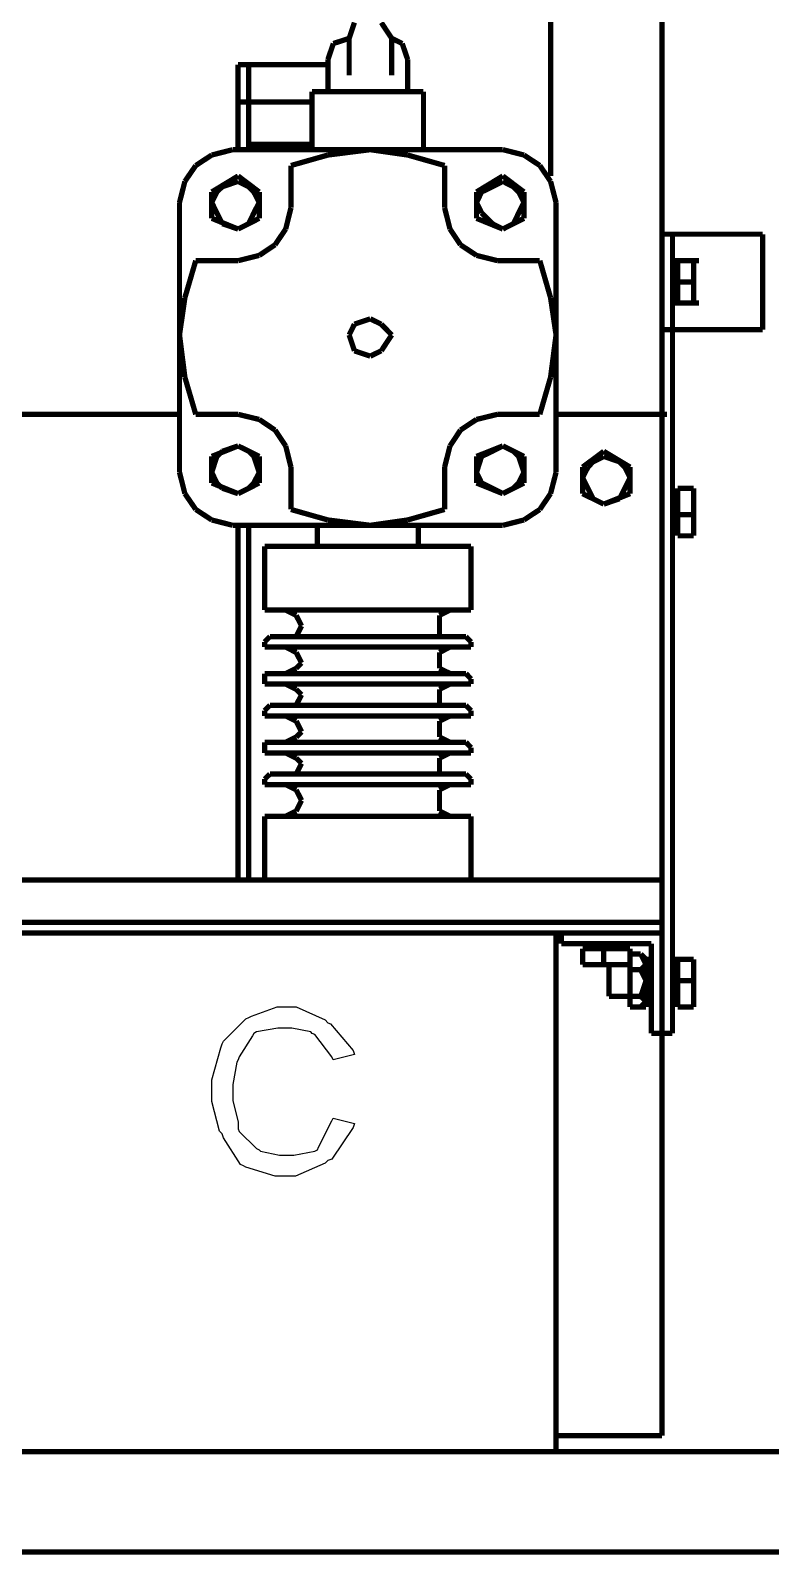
# Model space of a CAD drawing. Header units: metres. Extents: x 3290 to 4536, y 1562 to 1983.
# Drawn here: x 4162.62 to 4166.3, y 1698.58 to 1706.16 of the extents above; entities that cross this region are included whole.
import ezdxf

# ---------------------------------------------------------------- set-up
doc = ezdxf.new("R2010")
doc.units = ezdxf.units.M
doc.layers.add('C00-00-00-BLACK', color=7, linetype='Continuous')

msp = doc.modelspace()

# ---------------------------------------------------------------- linework, layer by layer
at = {"layer": 'C00-00-00-BLACK', "const_width": 0.0263}
for points in [[(4165.2105, 1705.4365), (4165.2105, 1706.8836)], [(4165.7639, 1701.934), (4165.7639, 1706.8836)], [(4164.2353, 1706.1998), (4164.2093, 1706.1209)], [(4164.421, 1706.1209), (4164.3689, 1706.1998)], [(4164.1304, 1706.0955), (4164.1037, 1706.016)], [(4164.2093, 1706.1209), (4164.1304, 1706.0955)], [(4164.2093, 1706.1209), (4164.2093, 1705.9371)], [(4164.421, 1706.1209), (4164.421, 1705.9371)], [(4164.4732, 1706.0955), (4164.421, 1706.1209)], [(4164.4999, 1706.016), (4164.4732, 1706.0955)], [(4164.1037, 1706.016), (4164.1037, 1705.8563)], [(4164.4999, 1706.016), (4164.4999, 1705.8563)], [(4164.1037, 1705.9899), (4163.6571, 1705.9899)], [(4163.6571, 1705.9899), (4163.6571, 1705.5675)], [(4163.7099, 1705.9899), (4163.7099, 1705.5675)], [(4164.0248, 1705.8563), (4164.0248, 1705.5675)], [(4164.5788, 1705.8563), (4164.0248, 1705.8563)], [(4164.5788, 1705.8563), (4164.5788, 1705.5675)], [(4164.0248, 1705.8048), (4163.6571, 1705.8048)], [(4163.631, 1705.5675), (4163.526, 1705.5408)], [(4164.9732, 1705.5675), (4163.631, 1705.5675)], [(4164.0248, 1705.5936), (4163.7099, 1705.5936)], [(4164.3142, 1705.5675), (4164.1037, 1705.5408)], [(4164.4999, 1705.5408), (4164.3142, 1705.5675)], [(4165.0782, 1705.5408), (4164.9732, 1705.5675)], [(4163.4465, 1705.4886), (4163.3925, 1705.4098)], [(4163.526, 1705.5408), (4163.4465, 1705.4886)], [(4164.1037, 1705.5408), (4163.9198, 1705.4886)], [(4163.9198, 1705.4886), (4163.9198, 1705.2781)], [(4164.6838, 1705.4886), (4164.4999, 1705.5408)], [(4164.6838, 1705.4886), (4164.6838, 1705.2781)], [(4165.1571, 1705.4886), (4165.0782, 1705.5408)], [(4165.2105, 1705.4098), (4165.1571, 1705.4886)], [(4163.3925, 1705.4098), (4163.3658, 1705.3048)], [(4163.6571, 1705.4365), (4163.526, 1705.357)], [(4163.6571, 1705.4098), (4163.5782, 1705.383)], [(4163.7621, 1705.357), (4163.6571, 1705.4365)], [(4163.7099, 1705.383), (4163.6571, 1705.4098)], [(4164.9732, 1705.4365), (4164.8422, 1705.357)], [(4164.9732, 1705.4098), (4164.921, 1705.383)], [(4165.0782, 1705.357), (4164.9732, 1705.4365)], [(4165.026, 1705.383), (4164.9732, 1705.4098)], [(4165.2378, 1705.3048), (4165.2105, 1705.4098)], [(4163.526, 1705.357), (4163.526, 1705.2259)], [(4163.5515, 1705.357), (4163.526, 1705.3048)], [(4163.5782, 1705.383), (4163.5515, 1705.357)], [(4163.7353, 1705.357), (4163.7099, 1705.383)], [(4163.7621, 1705.3048), (4163.7353, 1705.357)], [(4163.7621, 1705.2259), (4163.7621, 1705.357)], [(4164.8676, 1705.357), (4164.8422, 1705.3048)], [(4164.8422, 1705.357), (4164.8422, 1705.2259)], [(4164.921, 1705.383), (4164.8676, 1705.357)], [(4165.0521, 1705.357), (4165.026, 1705.383)], [(4165.0782, 1705.3048), (4165.0521, 1705.357)], [(4165.0782, 1705.2259), (4165.0782, 1705.357)], [(4163.3658, 1705.3048), (4163.3658, 1703.962)], [(4163.526, 1705.3048), (4163.5515, 1705.2526)], [(4163.5515, 1705.2526), (4163.5782, 1705.1992)], [(4163.7099, 1705.1992), (4163.7353, 1705.2526)], [(4163.7353, 1705.2526), (4163.7621, 1705.3048)], [(4163.8937, 1705.1725), (4163.9198, 1705.2781)], [(4164.6838, 1705.2781), (4164.7105, 1705.1725)], [(4164.8422, 1705.3048), (4164.8676, 1705.2526)], [(4164.8676, 1705.2526), (4164.921, 1705.1992)], [(4165.026, 1705.1992), (4165.0521, 1705.2526)], [(4165.0521, 1705.2526), (4165.0782, 1705.3048)], [(4165.2378, 1705.3048), (4165.2378, 1703.962)], [(4163.526, 1705.2259), (4163.6571, 1705.1725)], [(4163.5782, 1705.1992), (4163.6571, 1705.1725)], [(4163.6571, 1705.1725), (4163.7621, 1705.2259)], [(4163.6571, 1705.1725), (4163.7099, 1705.1992)], [(4163.8409, 1705.0942), (4163.8937, 1705.1725)], [(4164.7105, 1705.1725), (4164.7627, 1705.0942)], [(4164.8422, 1705.2259), (4164.9732, 1705.1725)], [(4164.921, 1705.1992), (4164.9732, 1705.1725)], [(4164.9732, 1705.1725), (4165.0782, 1705.2259)], [(4164.9732, 1705.1725), (4165.026, 1705.1992)], [(4166.2645, 1705.147), (4165.7639, 1705.147)], [(4165.8167, 1705.147), (4165.8167, 1701.1713)], [(4166.2645, 1704.6719), (4166.2645, 1705.147)], [(4163.6571, 1705.0153), (4163.7621, 1705.0414)], [(4163.7621, 1705.0414), (4163.8409, 1705.0942)], [(4164.7627, 1705.0942), (4164.8422, 1705.0414)], [(4164.8422, 1705.0414), (4164.9465, 1705.0153)], [(4163.4465, 1705.0153), (4163.3925, 1704.8309)], [(4163.6571, 1705.0153), (4163.4465, 1705.0153)], [(4165.1571, 1705.0153), (4164.9465, 1705.0153)], [(4165.2105, 1704.8309), (4165.1571, 1705.0153)], [(4165.8428, 1705.0153), (4165.8167, 1705.0153)], [(4165.8428, 1704.8048), (4165.8428, 1705.0153)], [(4165.8428, 1705.0153), (4165.9216, 1705.0153)], [(4165.9216, 1705.0153), (4165.9216, 1704.8048)], [(4165.9216, 1704.9632), (4165.9216, 1705.0153)], [(4165.9216, 1705.0153), (4165.9483, 1705.0153)], [(4165.9216, 1704.9098), (4165.9216, 1704.9632)], [(4165.9216, 1704.9098), (4165.8428, 1704.9098)], [(4165.9216, 1704.8576), (4165.9216, 1704.9098)], [(4163.3925, 1704.8309), (4163.3658, 1704.6458)], [(4165.2378, 1704.6458), (4165.2105, 1704.8309)], [(4165.8428, 1704.8048), (4165.8167, 1704.8048)], [(4165.8428, 1704.8048), (4165.9216, 1704.8048)], [(4165.9216, 1704.8048), (4165.9216, 1704.8576)], [(4165.9216, 1704.8048), (4165.9483, 1704.8048)], [(4164.3142, 1704.7259), (4164.2353, 1704.6992)], [(4164.3689, 1704.6992), (4164.3142, 1704.7259)], [(4163.3658, 1704.6458), (4163.3925, 1704.4352)], [(4164.2353, 1704.6992), (4164.2093, 1704.6458)], [(4164.2093, 1704.6458), (4164.2353, 1704.5669)], [(4164.421, 1704.6458), (4164.3689, 1704.6992)], [(4164.3689, 1704.5669), (4164.421, 1704.6458)], [(4165.2105, 1704.4352), (4165.2378, 1704.6458)], [(4166.2645, 1704.6719), (4165.7639, 1704.6719)], [(4164.2353, 1704.5669), (4164.3142, 1704.5402)], [(4164.3142, 1704.5402), (4164.3689, 1704.5669)], [(4163.3925, 1704.4352), (4163.4465, 1704.2508)], [(4165.1571, 1704.2508), (4165.2105, 1704.4352)], [(4163.3658, 1704.2508), (4162.5229, 1704.2508)], [(4163.6571, 1704.2508), (4163.4465, 1704.2508)], [(4163.7621, 1704.2253), (4163.6571, 1704.2508)], [(4163.8409, 1704.1725), (4163.7621, 1704.2253)], [(4164.8422, 1704.2253), (4164.7627, 1704.1725)], [(4164.9465, 1704.2508), (4164.8422, 1704.2253)], [(4165.1571, 1704.2508), (4164.9465, 1704.2508)], [(4165.7639, 1704.2508), (4165.2378, 1704.2508)], [(4165.7639, 1704.2508), (4165.79, 1704.2508)], [(4163.8937, 1704.0936), (4163.8409, 1704.1725)], [(4164.7627, 1704.1725), (4164.7105, 1704.0936)], [(4163.6571, 1704.0936), (4163.526, 1704.0415)], [(4163.5515, 1704.0415), (4163.526, 1703.962)], [(4163.526, 1704.0415), (4163.526, 1703.9092)], [(4163.5782, 1704.0669), (4163.5515, 1704.0415)], [(4163.6571, 1704.0936), (4163.5782, 1704.0669)], [(4163.7099, 1704.0669), (4163.6571, 1704.0936)], [(4163.7621, 1704.0415), (4163.6571, 1704.0936)], [(4163.7353, 1704.0415), (4163.7099, 1704.0669)], [(4163.7621, 1703.962), (4163.7353, 1704.0415)], [(4163.7621, 1703.9092), (4163.7621, 1704.0415)], [(4163.9198, 1703.988), (4163.8937, 1704.0936)], [(4164.7105, 1704.0936), (4164.6838, 1703.988)], [(4164.9732, 1704.0936), (4164.8422, 1704.0415)], [(4164.8422, 1704.0415), (4164.8422, 1703.9092)], [(4164.8676, 1704.0415), (4164.8422, 1703.962)], [(4164.921, 1704.0669), (4164.8676, 1704.0415)], [(4164.9732, 1704.0936), (4164.921, 1704.0669)], [(4165.0782, 1704.0415), (4164.9732, 1704.0936)], [(4165.026, 1704.0669), (4164.9732, 1704.0936)], [(4165.0521, 1704.0415), (4165.026, 1704.0669)], [(4165.0782, 1703.962), (4165.0521, 1704.0415)], [(4165.0782, 1703.9092), (4165.0782, 1704.0415)], [(4165.4751, 1704.0669), (4165.3695, 1703.988)], [(4165.4751, 1704.0415), (4165.4216, 1704.0147)], [(4165.6061, 1703.988), (4165.4751, 1704.0669)], [(4165.5533, 1704.0147), (4165.4751, 1704.0415)], [(4163.3658, 1703.962), (4163.3925, 1703.8564)], [(4163.526, 1703.962), (4163.5515, 1703.9092)], [(4163.7353, 1703.9092), (4163.7621, 1703.962)], [(4163.9198, 1703.988), (4163.9198, 1703.7775)], [(4164.6838, 1703.988), (4164.6838, 1703.7775)], [(4164.8422, 1703.962), (4164.8676, 1703.9092)], [(4165.0521, 1703.9092), (4165.0782, 1703.962)], [(4165.2105, 1703.8564), (4165.2378, 1703.962)], [(4165.3695, 1703.988), (4165.3695, 1703.8564)], [(4165.3962, 1703.988), (4165.3695, 1703.9359)], [(4165.4216, 1704.0147), (4165.3962, 1703.988)], [(4165.58, 1703.988), (4165.5533, 1704.0147)], [(4165.6061, 1703.9359), (4165.58, 1703.988)], [(4165.6061, 1703.8564), (4165.6061, 1703.988)], [(4163.526, 1703.9092), (4163.6571, 1703.8564)], [(4163.5515, 1703.9092), (4163.5782, 1703.8831)], [(4163.5782, 1703.8831), (4163.6571, 1703.8564)], [(4163.6571, 1703.8564), (4163.7621, 1703.9092)], [(4163.6571, 1703.8564), (4163.7099, 1703.8831)], [(4163.7099, 1703.8831), (4163.7353, 1703.9092)], [(4164.8422, 1703.9092), (4164.9732, 1703.8564)], [(4164.8676, 1703.9092), (4164.921, 1703.8831)], [(4164.921, 1703.8831), (4164.9732, 1703.8564)], [(4164.9732, 1703.8564), (4165.0782, 1703.9092)], [(4164.9732, 1703.8564), (4165.026, 1703.8831)], [(4165.026, 1703.8831), (4165.0521, 1703.9092)], [(4165.3695, 1703.9359), (4165.3962, 1703.8831)], [(4165.3962, 1703.8831), (4165.4216, 1703.8309)], [(4165.5533, 1703.8309), (4165.58, 1703.8831)], [(4165.58, 1703.8831), (4165.6061, 1703.9359)], [(4165.9216, 1703.8831), (4165.8428, 1703.8831)], [(4165.8428, 1703.8831), (4165.8428, 1703.6464)], [(4165.9216, 1703.8564), (4165.9216, 1703.8831)], [(4165.9216, 1703.8309), (4165.9216, 1703.8831)], [(4163.3925, 1703.8564), (4163.4465, 1703.7775)], [(4165.1571, 1703.7775), (4165.2105, 1703.8564)], [(4165.3695, 1703.8564), (4165.4751, 1703.8042)], [(4165.4216, 1703.8309), (4165.4751, 1703.8042)], [(4165.4751, 1703.8042), (4165.6061, 1703.8564)], [(4165.4751, 1703.8042), (4165.5533, 1703.8309)], [(4165.8428, 1703.8564), (4165.8167, 1703.8564)], [(4165.9216, 1703.8564), (4165.9216, 1703.6725)], [(4165.9216, 1703.752), (4165.9216, 1703.8309)], [(4163.4465, 1703.7775), (4163.526, 1703.7253)], [(4163.9198, 1703.7775), (4164.1037, 1703.7253)], [(4164.4999, 1703.7253), (4164.6838, 1703.7775)], [(4165.0782, 1703.7253), (4165.1571, 1703.7775)], [(4165.9216, 1703.752), (4165.8428, 1703.752)], [(4165.9216, 1703.6986), (4165.9216, 1703.752)], [(4163.526, 1703.7253), (4163.631, 1703.6986)], [(4164.9732, 1703.6986), (4163.631, 1703.6986)], [(4163.6571, 1703.6986), (4163.6571, 1701.934)], [(4163.7099, 1703.6986), (4163.7099, 1701.934)], [(4164.0515, 1703.6986), (4164.0515, 1703.5936)], [(4164.1037, 1703.7253), (4164.3142, 1703.6986)], [(4164.3142, 1703.6986), (4164.4999, 1703.7253)], [(4164.5527, 1703.6986), (4164.5527, 1703.5936)], [(4164.9732, 1703.6986), (4165.0782, 1703.7253)], [(4165.8428, 1703.6725), (4165.8167, 1703.6725)], [(4165.9216, 1703.6464), (4165.9216, 1703.6986)], [(4165.9216, 1703.6725), (4165.9216, 1703.6464)], [(4164.8154, 1703.5936), (4163.7888, 1703.5936)], [(4163.7888, 1703.5936), (4163.7888, 1703.2769)], [(4164.8154, 1703.5936), (4164.8154, 1703.2769)], [(4165.9216, 1703.6464), (4165.8428, 1703.6464)], [(4164.8154, 1703.2769), (4163.7888, 1703.2769)], [(4163.9459, 1703.2508), (4163.8937, 1703.2769)], [(4164.7105, 1703.2769), (4164.6583, 1703.2508)], [(4163.9726, 1703.198), (4163.9459, 1703.2508)], [(4164.6583, 1703.2508), (4164.6583, 1703.198)], [(4163.8155, 1703.1452), (4163.7888, 1703.1185)], [(4164.7894, 1703.1452), (4163.8155, 1703.1452)], [(4163.8937, 1703.1452), (4163.9459, 1703.1452)], [(4163.9459, 1703.1452), (4163.9726, 1703.198)], [(4164.6583, 1703.198), (4164.6583, 1703.1452)], [(4164.6583, 1703.1452), (4164.7105, 1703.1452)], [(4164.8154, 1703.1185), (4164.7894, 1703.1452)], [(4163.7888, 1703.1185), (4163.7888, 1703.093)], [(4163.7888, 1703.093), (4163.8155, 1703.093)], [(4164.7894, 1703.093), (4163.8155, 1703.093)], [(4163.9459, 1703.0663), (4163.8937, 1703.093)], [(4163.9726, 1703.0141), (4163.9459, 1703.0663)], [(4164.7105, 1703.093), (4164.6583, 1703.0663)], [(4164.6583, 1703.0663), (4164.6583, 1703.0141)], [(4164.7894, 1703.093), (4164.8154, 1703.093)], [(4164.8154, 1703.093), (4164.8154, 1703.1185)], [(4163.8937, 1702.9614), (4163.9459, 1702.9874)], [(4163.9459, 1702.9874), (4163.9726, 1703.0141)], [(4164.6583, 1703.0141), (4164.6583, 1702.9874)], [(4164.6583, 1702.9874), (4164.7105, 1702.9614)], [(4163.8155, 1702.9614), (4163.7888, 1702.9614)], [(4163.7888, 1702.9614), (4163.7888, 1702.9092)], [(4163.7888, 1702.9092), (4163.8155, 1702.9092)], [(4164.7894, 1702.9614), (4163.8155, 1702.9614)], [(4164.7894, 1702.9092), (4163.8155, 1702.9092)], [(4163.9459, 1702.8825), (4163.8937, 1702.9092)], [(4164.7105, 1702.9092), (4164.6583, 1702.8825)], [(4164.8154, 1702.9346), (4164.7894, 1702.9614)], [(4164.7894, 1702.9092), (4164.8154, 1702.9092)], [(4164.8154, 1702.9092), (4164.8154, 1702.9346)], [(4163.9726, 1702.8558), (4163.9459, 1702.8825)], [(4163.9459, 1702.8036), (4163.9726, 1702.8558)], [(4164.6583, 1702.8825), (4164.6583, 1702.8558)], [(4164.6583, 1702.8558), (4164.6583, 1702.8036)], [(4163.8155, 1702.8036), (4163.7888, 1702.7769)], [(4163.7888, 1702.7769), (4163.7888, 1702.7502)], [(4163.7888, 1702.7502), (4163.8155, 1702.7502)], [(4164.7894, 1702.8036), (4163.8155, 1702.8036)], [(4164.7894, 1702.7502), (4163.8155, 1702.7502)], [(4163.8937, 1702.8036), (4163.9459, 1702.8036)], [(4163.9459, 1702.7247), (4163.8937, 1702.7502)], [(4164.6583, 1702.8036), (4164.7105, 1702.8036)], [(4164.7105, 1702.7502), (4164.6583, 1702.7247)], [(4164.8154, 1702.7769), (4164.7894, 1702.8036)], [(4164.7894, 1702.7502), (4164.8154, 1702.7502)], [(4164.8154, 1702.7502), (4164.8154, 1702.7769)], [(4163.9726, 1702.6719), (4163.9459, 1702.7247)], [(4163.9459, 1702.6452), (4163.9726, 1702.6719)], [(4164.6583, 1702.7247), (4164.6583, 1702.6719)], [(4164.6583, 1702.6719), (4164.6583, 1702.6452)], [(4163.8155, 1702.6197), (4163.7888, 1702.6197)], [(4163.7888, 1702.6197), (4163.7888, 1702.5663)], [(4164.7894, 1702.6197), (4163.8155, 1702.6197)], [(4163.8937, 1702.6197), (4163.9459, 1702.6452)], [(4164.6583, 1702.6452), (4164.7105, 1702.6197)], [(4164.8154, 1702.593), (4164.7894, 1702.6197)], [(4163.7888, 1702.5663), (4163.8155, 1702.5663)], [(4164.7894, 1702.5663), (4163.8155, 1702.5663)], [(4163.9459, 1702.5409), (4163.8937, 1702.5663)], [(4163.9726, 1702.5142), (4163.9459, 1702.5409)], [(4164.7105, 1702.5663), (4164.6583, 1702.5409)], [(4164.6583, 1702.5409), (4164.6583, 1702.5142)], [(4164.7894, 1702.5663), (4164.8154, 1702.5663)], [(4164.8154, 1702.5663), (4164.8154, 1702.593)], [(4163.8155, 1702.4614), (4163.7888, 1702.4359)], [(4164.7894, 1702.4614), (4163.8155, 1702.4614)], [(4163.8937, 1702.4614), (4163.9459, 1702.4614)], [(4163.9459, 1702.4614), (4163.9726, 1702.5142)], [(4164.6583, 1702.5142), (4164.6583, 1702.4614)], [(4164.6583, 1702.4614), (4164.7105, 1702.4614)], [(4164.8154, 1702.4359), (4164.7894, 1702.4614)], [(4163.7888, 1702.4359), (4163.7888, 1702.4092)], [(4163.7888, 1702.4092), (4163.8155, 1702.4092)], [(4164.7894, 1702.4092), (4163.8155, 1702.4092)], [(4163.9459, 1702.3825), (4163.8937, 1702.4092)], [(4163.9726, 1702.3303), (4163.9459, 1702.3825)], [(4164.7105, 1702.4092), (4164.6583, 1702.3825)], [(4164.6583, 1702.3825), (4164.6583, 1702.3303)], [(4164.7894, 1702.4092), (4164.8154, 1702.4092)], [(4164.8154, 1702.4092), (4164.8154, 1702.4359)], [(4163.9459, 1702.2769), (4163.9726, 1702.3303)], [(4164.6583, 1702.3303), (4164.6583, 1702.2769)], [(4164.8154, 1702.2514), (4163.7888, 1702.2514)], [(4163.7888, 1702.2514), (4163.7888, 1701.934)], [(4163.8937, 1702.2514), (4163.9459, 1702.2769)], [(4164.6583, 1702.2769), (4164.7105, 1702.2514)], [(4164.8154, 1702.2514), (4164.8154, 1701.934)], [(4165.7639, 1701.934), (4157.4404, 1701.934)], [(4165.7639, 1701.934), (4165.7639, 1699.1701)], [(4165.7639, 1701.7235), (4157.4404, 1701.7235)], [(4165.7639, 1701.6713), (4157.4404, 1701.6713)], [(4165.2378, 1701.6713), (4165.2378, 1699.0906)], [(4165.2645, 1701.6713), (4165.2645, 1701.6179)], [(4165.7111, 1701.6179), (4165.2645, 1701.6179)], [(4165.3962, 1701.5924), (4165.3962, 1701.6179)], [(4165.58, 1701.5924), (4165.58, 1701.6179)], [(4165.7111, 1701.6179), (4165.7111, 1701.1713)], [(4165.3695, 1701.5924), (4165.3695, 1701.5136)], [(4165.6061, 1701.5924), (4165.3695, 1701.5924)], [(4165.4751, 1701.5136), (4165.4751, 1701.5924)], [(4165.6061, 1701.5136), (4165.6061, 1701.5924)], [(4165.6061, 1701.5657), (4165.6061, 1701.5136)], [(4165.6061, 1701.5657), (4165.6589, 1701.5657)], [(4165.6061, 1701.5657), (4165.6061, 1701.5396)], [(4165.6061, 1701.5396), (4165.6061, 1701.303)], [(4165.6856, 1701.5136), (4165.6589, 1701.5657)], [(4165.6589, 1701.5657), (4165.6856, 1701.5396)], [(4165.6856, 1701.5396), (4165.6856, 1701.303)], [(4165.6856, 1701.5396), (4165.7111, 1701.5396)], [(4165.8428, 1701.5396), (4165.8167, 1701.5396)], [(4165.8428, 1701.5396), (4165.8428, 1701.303)], [(4165.8428, 1701.5396), (4165.9216, 1701.5396)], [(4165.9216, 1701.4875), (4165.9216, 1701.5396)], [(4165.9216, 1701.5396), (4165.9216, 1701.5136)], [(4165.3695, 1701.5136), (4165.3962, 1701.5136)], [(4165.3695, 1701.5136), (4165.4216, 1701.5136)], [(4165.58, 1701.5136), (4165.3962, 1701.5136)], [(4165.4216, 1701.5136), (4165.4751, 1701.5136)], [(4165.4751, 1701.5136), (4165.5533, 1701.5136)], [(4165.6061, 1701.5136), (4165.5005, 1701.5136)], [(4165.5005, 1701.5136), (4165.5005, 1701.3552)], [(4165.5533, 1701.5136), (4165.6061, 1701.5136)], [(4165.6061, 1701.5136), (4165.58, 1701.5136)], [(4165.6061, 1701.5136), (4165.6061, 1701.4875)], [(4165.6589, 1701.4875), (4165.6061, 1701.4875)], [(4165.6061, 1701.4875), (4165.6061, 1701.4341)], [(4165.6589, 1701.4875), (4165.6856, 1701.5136)], [(4165.6856, 1701.4341), (4165.6589, 1701.4875)], [(4165.9216, 1701.5136), (4165.9216, 1701.3297)], [(4165.9216, 1701.4341), (4165.9216, 1701.4875)], [(4165.6061, 1701.4341), (4165.6061, 1701.3552)], [(4165.6589, 1701.3552), (4165.6856, 1701.4341)], [(4165.9216, 1701.4341), (4165.8428, 1701.4341)], [(4165.9216, 1701.3819), (4165.9216, 1701.4341)], [(4165.9216, 1701.303), (4165.9216, 1701.3819)], [(4165.5005, 1701.3552), (4165.6061, 1701.3552)], [(4165.6589, 1701.3552), (4165.6061, 1701.3552)], [(4165.6061, 1701.3552), (4165.6061, 1701.3297)], [(4165.6061, 1701.3297), (4165.6061, 1701.303)], [(4165.6856, 1701.3297), (4165.6589, 1701.3552)], [(4165.6589, 1701.303), (4165.6856, 1701.3297)], [(4165.6856, 1701.3297), (4165.7111, 1701.3297)], [(4165.8428, 1701.3297), (4165.8167, 1701.3297)], [(4165.9216, 1701.303), (4165.9216, 1701.3297)], [(4165.6061, 1701.303), (4165.6589, 1701.303)], [(4165.6061, 1701.303), (4165.6322, 1701.303)], [(4165.6589, 1701.303), (4165.6856, 1701.303)], [(4165.8428, 1701.303), (4165.9216, 1701.303)], [(4165.7639, 1701.1713), (4165.7111, 1701.1713)], [(4165.7639, 1701.1713), (4165.8167, 1701.1713)], [(4165.7639, 1699.1701), (4165.2378, 1699.1701)], [(4153.1194, 1699.0906), (4173.8507, 1699.0906)], [(4153.5144, 1698.5919), (4173.8507, 1698.5919)]]:
    msp.add_lwpolyline(points, dxfattribs=at)
at = {"layer": 'C00-00-00-BLACK'}
msp.add_lwpolyline([(4164.1304, 1700.7496), (4164.2353, 1700.7229), (4164.2285, 1700.703), (4164.1235, 1700.5459), (4164.1037, 1700.539), (4164.09, 1700.526), (4163.9428, 1700.4602), (4163.8937, 1700.4602), (4163.8409, 1700.4602), (4163.6962, 1700.5061), (4163.6832, 1700.5123), (4163.6695, 1700.5192), (4163.5838, 1700.6508), (4163.5782, 1700.6707), (4163.5645, 1700.6844), (4163.526, 1700.8316), (4163.526, 1700.8806), (4163.526, 1700.9403), (4163.5714, 1701.0993), (4163.5782, 1701.1192), (4163.5838, 1701.1328), (4163.6962, 1701.244), (4163.7099, 1701.2502), (4163.7229, 1701.257), (4163.8509, 1701.303), (4163.8937, 1701.303), (4163.9459, 1701.303), (4164.09, 1701.2384), (4164.1037, 1701.2241), (4164.1167, 1701.2185), (4164.2285, 1701.0856), (4164.2353, 1701.0664), (4164.1304, 1701.0403), (4164.1235, 1701.0539), (4164.0378, 1701.1651), (4164.0248, 1701.1713), (4164.018, 1701.1782), (4163.9248, 1701.198), (4163.8937, 1701.198), (4163.854, 1701.198), (4163.7484, 1701.1782), (4163.7353, 1701.1713), (4163.7285, 1701.1589), (4163.6627, 1701.0539), (4163.6571, 1701.0403), (4163.6503, 1701.0279), (4163.631, 1700.9173), (4163.631, 1700.8806), (4163.631, 1700.8353), (4163.6571, 1700.7316), (4163.6571, 1700.6962), (4163.6627, 1700.6838), (4163.7484, 1700.598), (4163.7621, 1700.5912), (4163.7683, 1700.585), (4163.8621, 1700.5657), (4163.8937, 1700.5657), (4163.9335, 1700.5657), (4164.0378, 1700.585), (4164.0515, 1700.5912), (4164.0571, 1700.6049), (4164.1235, 1700.7366), (4164.1304, 1700.7496)], close=True, dxfattribs=at)

doc.saveas('drawing.dxf')
